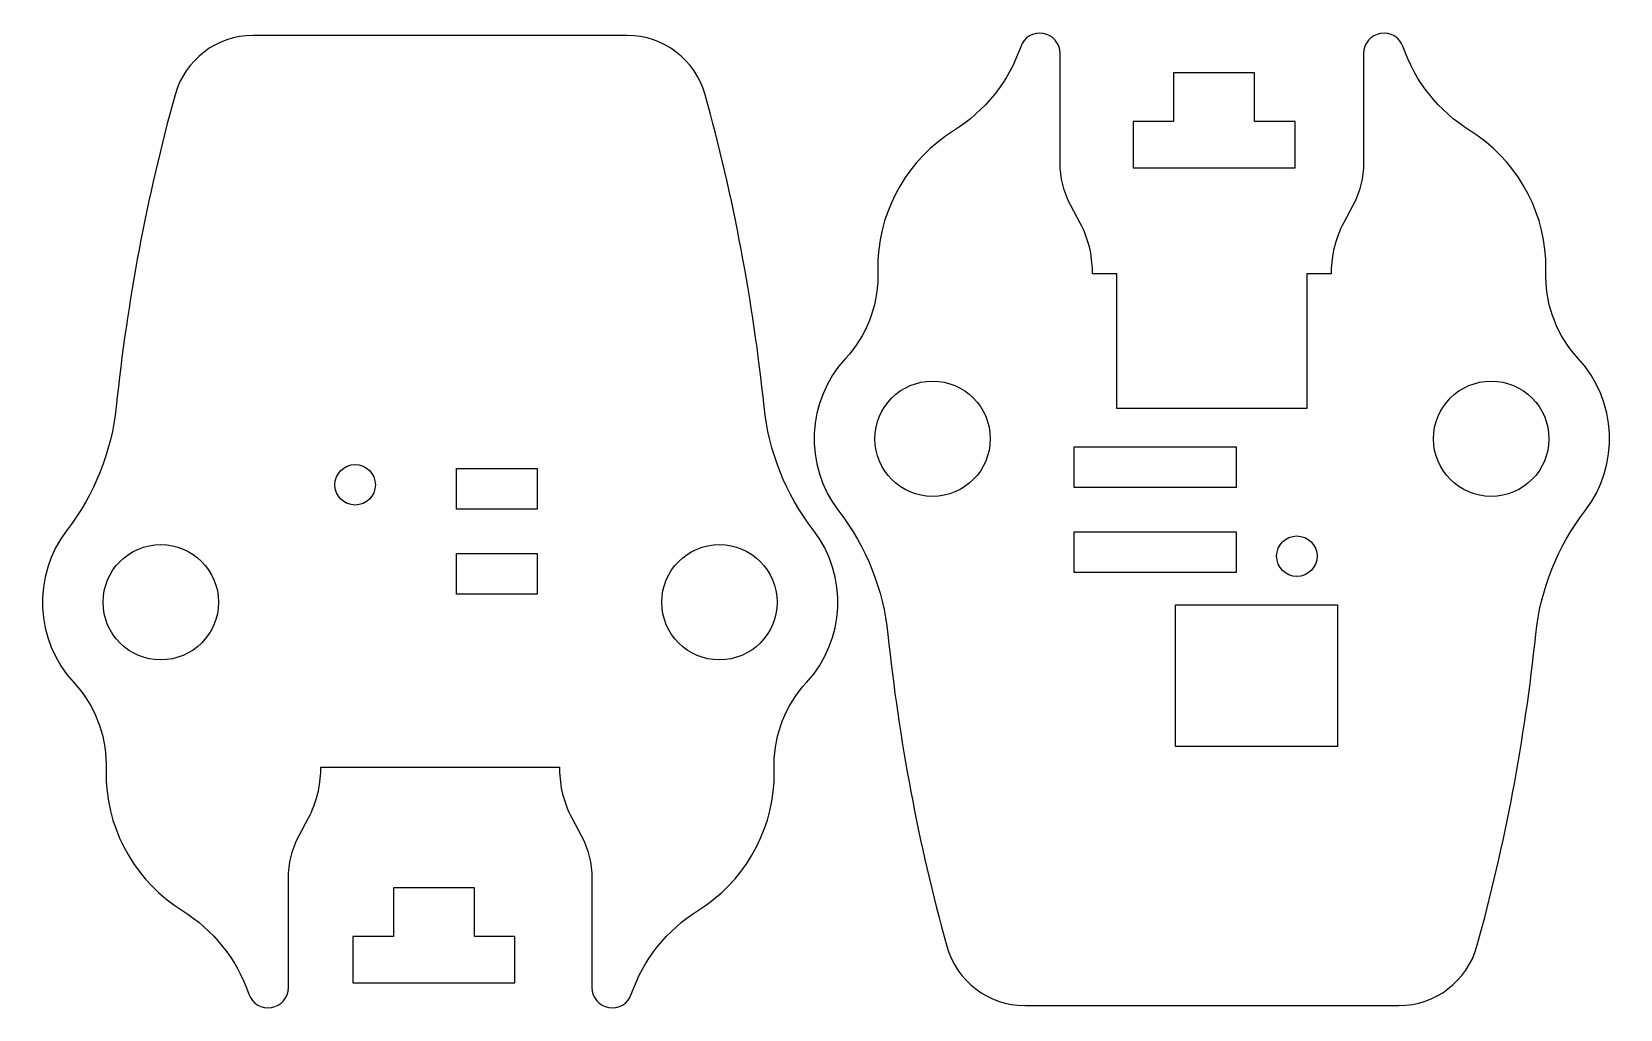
# Model space of a CAD drawing. Header units: millimetres. Extents: x -0.5 to 78, y 0 to 48.3.
import ezdxf

# ---------------------------------------------------------------- set-up
doc = ezdxf.new("R2010")
doc.units = ezdxf.units.MM
doc.layers.add('Layer_1', color=7, linetype='CONTINUOUS')

msp = doc.modelspace()

# ---------------------------------------------------------------- linework, layer by layer
at = {"layer": 'Layer_1', "color": 7}
for points in [[(28.94354, 48.092098), (10.45626, 48.092098)], [(50.3255, 41.817098), (50.3255, 47.209098)], [(65.3255, 47.209098), (65.3255, 41.817098)], [(51.3255, 38.817098), (50.85491, 39.699498)], [(64.79609, 39.699498), (64.3255, 38.817098)], [(41.3255, 37.041298), (41.3255, 36.167098)], [(74.3255, 36.167098), (74.3255, 37.041298)], [(63.7255, 36.417098), (63.7255, 36.317098), (62.5255, 36.317098), (62.5255, 29.667118), (53.1255, 29.667118), (53.1255, 36.317098), (51.9255, 36.317098), (51.9255, 36.417098)], [(3.1999, 12.092098), (3.1999, 11.217898)], [(13.7999, 11.842098), (13.7999, 11.942098), (25.5999, 11.942098), (25.5999, 11.842098)], [(36.1999, 11.217898), (36.1999, 12.092098)], [(12.72931, 8.559698), (13.1999, 9.442098)], [(26.1999, 9.442098), (26.67049, 8.559698)], [(12.1999, 1.050098), (12.1999, 6.442098)], [(27.1999, 6.442098), (27.1999, 1.050098)], [(48.58186, 0.167098), (67.06914, 0.167098)]]:
    msp.add_lwpolyline(points, dxfattribs=at)
for points in [[(55.9365, 46.250098), (55.9365, 43.850098), (53.9365, 43.850098), (53.9365, 41.550098), (61.9365, 41.550098), (61.9365, 43.850098), (59.9365, 43.850098), (59.9365, 46.250098)], [(51.0255, 25.767118), (51.0255, 27.767118), (59.0255, 27.767118), (59.0255, 25.767118)], [(24.4999, 26.692078), (24.4999, 24.692078), (20.4999, 24.692078), (20.4999, 26.692078)], [(51.0255, 21.567118), (51.0255, 23.567118), (59.0255, 23.567118), (59.0255, 21.567118)], [(24.4999, 22.492078), (24.4999, 20.492078), (20.4999, 20.492078), (20.4999, 22.492078)], [(56.0255, 12.967098), (56.0255, 19.967118), (64.0255, 19.967118), (64.0255, 12.967098)], [(17.389, 5.982398), (17.389, 3.582398), (15.389, 3.582398), (15.389, 1.282398), (23.389, 1.282398), (23.389, 3.582398), (21.389, 3.582398), (21.389, 5.982398)]]:
    msp.add_lwpolyline(points, close=True, dxfattribs=at)
for points in [[(10.45626, 48.092098), (8.6576, 48.092098), (7.0801, 46.891498), (6.6009, 45.157898)], [(32.7989, 45.157898), (32.3197, 46.891498), (30.7422, 48.092098), (28.94354, 48.092098)], [(49.49217, 48.195098), (49.01102, 48.276398), (48.54144, 47.998598), (48.38106, 47.537798)], [(50.3255, 47.209098), (50.3255, 47.696998), (49.97331, 48.113798), (49.49217, 48.195098)], [(66.15883, 48.195098), (65.67769, 48.113798), (65.3255, 47.696998), (65.3255, 47.209098)], [(67.26994, 47.537798), (67.10956, 47.998598), (66.63998, 48.276398), (66.15883, 48.195098)], [(48.38106, 47.537798), (47.7822, 45.816998), (46.614, 44.352198), (45.0695, 43.385698)], [(70.5815, 43.385698), (69.037, 44.352198), (67.8688, 45.816998), (67.26994, 47.537798)], [(6.6009, 45.157898), (5.2063, 40.113298), (4.2351, 34.961098), (3.6975, 29.755008)], [(35.7023, 29.755008), (35.1647, 34.961098), (34.1935, 40.113298), (32.7989, 45.157898)], [(45.0695, 43.385698), (42.8641, 42.005498), (41.4676, 39.638998), (41.3255, 37.041298)], [(74.3255, 37.041298), (74.1834, 39.638998), (72.7869, 42.005498), (70.5815, 43.385698)], [(50.85491, 39.699498), (50.50732, 40.351198), (50.3255, 41.078498), (50.3255, 41.817098)], [(65.3255, 41.817098), (65.3255, 41.078498), (65.14368, 40.351198), (64.79609, 39.699498)], [(51.9255, 36.417098), (51.9255, 37.254198), (51.71944, 38.078498), (51.3255, 38.817098)], [(64.3255, 38.817098), (63.93156, 38.078498), (63.7255, 37.254198), (63.7255, 36.417098)], [(41.3255, 36.167098), (41.3141, 34.672698), (40.7454, 33.236308), (39.7306, 32.139118)], [(75.9204, 32.139118), (74.9056, 33.236308), (74.3369, 34.672698), (74.3255, 36.167098)], [(39.7306, 32.139118), (37.7931, 30.044048), (37.6499, 26.856698), (39.3917, 24.5963)], [(76.2593, 24.5963), (78.0011, 26.856698), (77.8579, 30.044048), (75.9204, 32.139118)], [(41.1755, 28.167118), (41.1755, 29.741128), (42.4515, 31.017118), (44.0255, 31.017118)], [(44.0255, 31.017118), (45.5995, 31.017118), (46.8755, 29.741128), (46.8755, 28.167118)], [(68.7755, 28.167118), (68.7755, 29.741128), (70.0515, 31.017118), (71.6255, 31.017118)], [(71.6255, 31.017118), (73.1995, 31.017118), (74.4755, 29.741128), (74.4755, 28.167118)], [(3.6975, 29.755008), (3.4686, 27.537908), (2.6266, 25.428388), (1.2661, 23.662896)], [(38.1337, 23.662896), (36.7732, 25.428388), (35.9312, 27.537908), (35.7023, 29.755008)], [(44.0255, 25.317118), (42.4515, 25.317118), (41.1755, 26.593108), (41.1755, 28.167118)], [(46.8755, 28.167118), (46.8755, 26.593108), (45.5995, 25.317118), (44.0255, 25.317118)], [(71.6255, 25.317118), (70.0515, 25.317118), (68.7755, 26.593108), (68.7755, 28.167118)], [(74.4755, 28.167118), (74.4755, 26.593108), (73.1995, 25.317118), (71.6255, 25.317118)], [(14.4999, 25.892078), (14.4999, 26.444358), (14.94762, 26.892078), (15.4999, 26.892078)], [(15.4999, 26.892078), (16.05218, 26.892078), (16.4999, 26.444358), (16.4999, 25.892078)], [(15.4999, 24.892078), (14.94762, 24.892078), (14.4999, 25.339798), (14.4999, 25.892078)], [(16.4999, 25.892078), (16.4999, 25.339798), (16.05218, 24.892078), (15.4999, 24.892078)], [(39.3917, 24.5963), (40.7522, 22.830808), (41.5942, 20.721288), (41.8231, 18.504188)], [(73.8279, 18.504188), (74.0568, 20.721288), (74.8988, 22.830808), (76.2593, 24.5963)], [(1.2661, 23.662896), (-0.4757, 21.402498), (-0.3325, 18.215148), (1.605, 16.120078)], [(37.7948, 16.120078), (39.7323, 18.215148), (39.8755, 21.402498), (38.1337, 23.662896)], [(3.0499, 20.092078), (3.0499, 21.666088), (4.3259, 22.942078), (5.8999, 22.942078)], [(5.8999, 22.942078), (7.4739, 22.942078), (8.7499, 21.666088), (8.7499, 20.092078)], [(30.6499, 20.092078), (30.6499, 21.666088), (31.9259, 22.942078), (33.4999, 22.942078)], [(33.4999, 22.942078), (35.0739, 22.942078), (36.3499, 21.666088), (36.3499, 20.092078)], [(61.0255, 22.367118), (61.0255, 22.919398), (61.47322, 23.367118), (62.0255, 23.367118)], [(62.0255, 23.367118), (62.57778, 23.367118), (63.0255, 22.919398), (63.0255, 22.367118)], [(62.0255, 21.367118), (61.47322, 21.367118), (61.0255, 21.814838), (61.0255, 22.367118)], [(63.0255, 22.367118), (63.0255, 21.814838), (62.57778, 21.367118), (62.0255, 21.367118)], [(5.8999, 17.242078), (4.3259, 17.242078), (3.0499, 18.518068), (3.0499, 20.092078)], [(8.7499, 20.092078), (8.7499, 18.518068), (7.4739, 17.242078), (5.8999, 17.242078)], [(33.4999, 17.242078), (31.9259, 17.242078), (30.6499, 18.518068), (30.6499, 20.092078)], [(36.3499, 20.092078), (36.3499, 18.518068), (35.0739, 17.242078), (33.4999, 17.242078)], [(41.8231, 18.504188), (42.3607, 13.298098), (43.3319, 8.145898), (44.7265, 3.101298)], [(70.9245, 3.101298), (72.3191, 8.145898), (73.2903, 13.298098), (73.8279, 18.504188)], [(1.605, 16.120078), (2.6198, 15.022888), (3.1885, 13.586498), (3.1999, 12.092098)], [(36.1999, 12.092098), (36.2113, 13.586498), (36.78, 15.022888), (37.7948, 16.120078)], [(13.1999, 9.442098), (13.59384, 10.180698), (13.7999, 11.004998), (13.7999, 11.842098)], [(25.5999, 11.842098), (25.5999, 11.004998), (25.80596, 10.180698), (26.1999, 9.442098)], [(3.1999, 11.217898), (3.342, 8.620198), (4.7385, 6.253698), (6.9439, 4.873498)], [(32.4559, 4.873498), (34.6613, 6.253698), (36.0578, 8.620198), (36.1999, 11.217898)], [(12.1999, 6.442098), (12.1999, 7.180698), (12.38172, 7.907998), (12.72931, 8.559698)], [(26.67049, 8.559698), (27.01808, 7.907998), (27.1999, 7.180698), (27.1999, 6.442098)], [(6.9439, 4.873498), (8.4884, 3.906998), (9.6566, 2.442198), (10.25546, 0.721398)], [(29.14434, 0.721398), (29.7432, 2.442198), (30.9114, 3.906998), (32.4559, 4.873498)], [(44.7265, 3.101298), (45.2057, 1.367698), (46.7832, 0.167098), (48.58186, 0.167098)], [(67.06914, 0.167098), (68.8678, 0.167098), (70.4453, 1.367698), (70.9245, 3.101298)], [(11.36657, 0.064098), (11.84771, 0.145398), (12.1999, 0.562198), (12.1999, 1.050098)], [(27.1999, 1.050098), (27.1999, 0.562198), (27.55209, 0.145398), (28.03323, 0.064098)], [(10.25546, 0.721398), (10.41584, 0.260598), (10.88542, -0.017202), (11.36657, 0.064098)], [(28.03323, 0.064098), (28.51438, -0.017202), (28.98396, 0.260598), (29.14434, 0.721398)]]:
    msp.add_open_spline(points, degree=3, dxfattribs=at)

doc.saveas('drawing.dxf')
